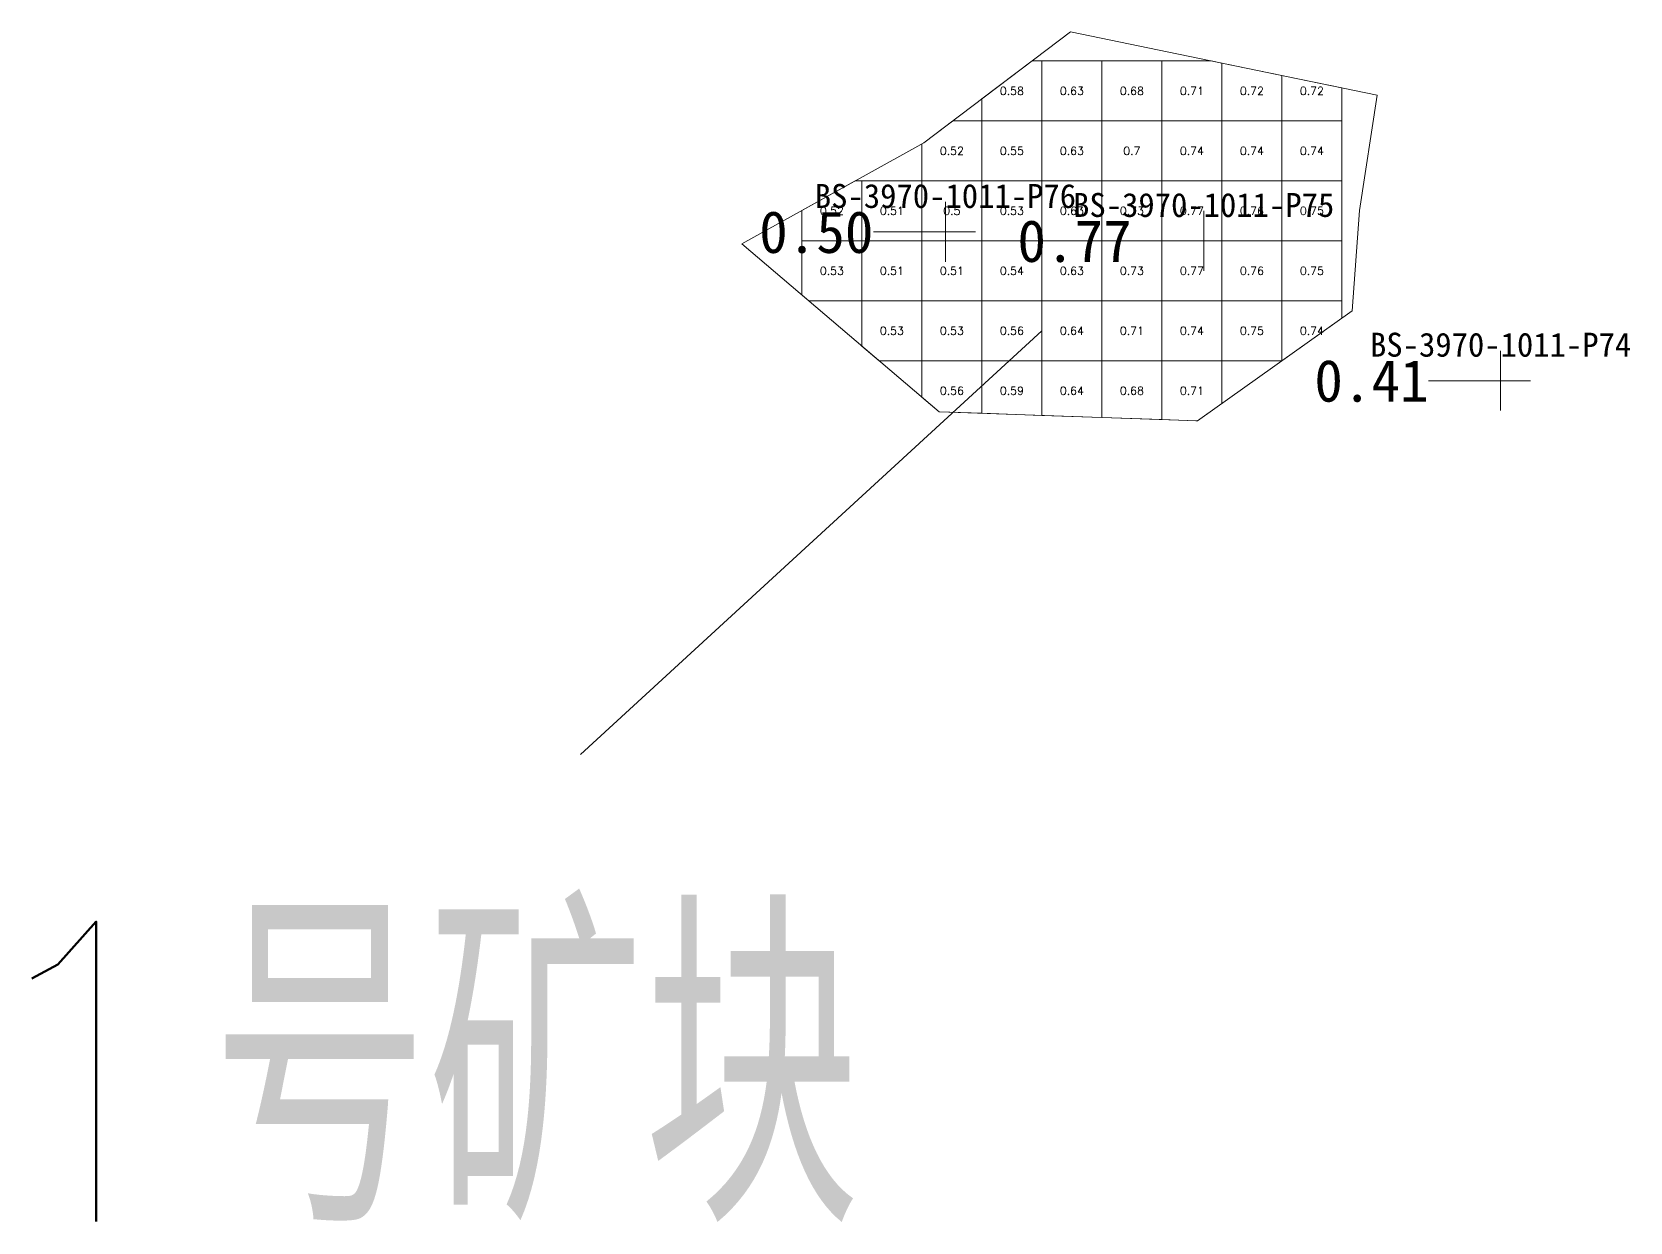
# Model space of a CAD drawing. Header units: inches. Extents: x 469757.4 to 469831.7, y 4349749.4 to 4349769.3.
# Drawn here: x 469757.41 to 469784.05, y 4349749.41 to 4349769.26 of the extents above; entities that cross this region are included whole.
import ezdxf
from ezdxf.enums import TextEntityAlignment as Align

# ---------------------------------------------------------------- set-up
doc = ezdxf.new("R2010")
doc.units = ezdxf.units.IN
doc.header["$MEASUREMENT"] = 0
for name, color, linetype, lineweight in [('孔口文字', 7, 'Continuous', 0), ('点', 7, 'Continuous', 0), ('爆区方格网', 7, 'Continuous', 0), ('线条', 7, 'Continuous', 0), ('钻孔', 7, 'Continuous', 0)]:
    doc.layers.add(name, color=color, linetype=linetype, lineweight=lineweight)
doc.styles.add('3dmine_textStyle_1', font='txt.shx', dxfattribs={"height": 1, "bigfont": 'gbcbig.shx'})
doc.styles.add('3dmine_textStyle_2', font='simsunb.ttf', dxfattribs={"height": 1})
doc.styles.add('Standard_Shx', font='txt.shx', dxfattribs={"bigfont": 'gbcbig.shx'})

msp = doc.modelspace()

# ---------------------------------------------------------------- hatches: boundary and pattern name
at = {"layer": '钻孔', "linetype": 'Continuous', "lineweight": 0, "true_color": 0x00ffff, "extrusion": (0, 1, 0)}
for points in [[(-469773.636, 3960.26), (-469772.636, 3960.26), (-469772.636, 3972.26), (-469773.636, 3972.26)], [(-469777.94, 3960.57), (-469776.94, 3960.57), (-469776.94, 3972.57), (-469777.94, 3972.57)]]:
    msp.add_hatch(color=4, dxfattribs=at).paths.add_polyline_path(points, flags=0)
at = {"layer": '钻孔', "linetype": 'Continuous', "lineweight": 0, "true_color": 0x808080, "extrusion": (0, 1, 0)}
msp.add_hatch(color=8, dxfattribs=at).paths.add_polyline_path([(-469782.889, 3959.91), (-469781.889, 3959.91), (-469781.889, 3971.91), (-469782.889, 3971.91)], flags=0)

# ---------------------------------------------------------------- linework, layer by layer
msp.add_line((469774.243, 4349764.272, 3972.26), (469766.554, 4349757.207))
at = {"color": 4, "linetype": 'Continuous', "lineweight": 0, "true_color": 0x00ffff, "elevation": 3972.57}
msp.add_lwpolyline([(469776.836, 4349762.771), (469772.531, 4349762.922), (469769.242, 4349765.721), (469772.274, 4349767.406), (469774.72, 4349769.255), (469778.32, 4349768.513), (469779.831, 4349768.202), (469779.538, 4349766.277), (469779.415, 4349764.605), (469776.836, 4349762.771), (469776.836, 4349762.771)], dxfattribs=at)
at = {"layer": '点', "color": 138, "linetype": 'Continuous', "lineweight": 0, "true_color": 0x004c4c}
for points, elevation in [([(469772.636, 4349765.42), (469772.636, 4349766.42)], 3972.26), ([(469776.94, 4349765.27), (469776.94, 4349766.27)], 3972.57), ([(469773.136, 4349765.92), (469772.136, 4349765.92)], 3972.26), ([(469777.44, 4349765.77), (469776.44, 4349765.77)], 3972.57), ([(469781.889, 4349762.94), (469781.889, 4349763.94)], 3971.91), ([(469782.389, 4349763.44), (469781.389, 4349763.44)], 3971.91)]:
    msp.add_lwpolyline(points, dxfattribs=dict(at, elevation=elevation))
at = {"layer": '爆区方格网', "color": 4, "linetype": 'Continuous', "lineweight": 0, "true_color": 0x00ffff, "elevation": 3972.26}
for points in [[(469774.243, 4349767.772), (469773.243, 4349767.772), (469773.243, 4349768.139), (469774.081, 4349768.772), (469774.243, 4349768.772), (469774.243, 4349767.772)], [(469775.243, 4349767.772), (469774.243, 4349767.772), (469774.243, 4349768.772), (469775.243, 4349768.772), (469775.243, 4349767.772)], [(469776.243, 4349767.772), (469775.243, 4349767.772), (469775.243, 4349768.772), (469776.243, 4349768.772), (469776.243, 4349767.772)], [(469777.243, 4349768.735), (469777.243, 4349767.772), (469776.243, 4349767.772), (469776.243, 4349768.772), (469777.063, 4349768.772), (469777.243, 4349768.735)], [(469778.243, 4349768.529), (469778.243, 4349767.772), (469777.243, 4349767.772), (469777.243, 4349768.735), (469778.243, 4349768.529)], [(469778.32, 4349768.513), (469779.243, 4349768.323), (469779.243, 4349767.772), (469778.243, 4349767.772), (469778.243, 4349768.529), (469778.32, 4349768.513)], [(469773.243, 4349766.772), (469772.243, 4349766.772), (469772.243, 4349767.389), (469772.274, 4349767.406), (469772.758, 4349767.772), (469773.243, 4349767.772), (469773.243, 4349766.772)], [(469774.243, 4349766.772), (469773.243, 4349766.772), (469773.243, 4349767.772), (469774.243, 4349767.772), (469774.243, 4349766.772)], [(469775.243, 4349766.772), (469774.243, 4349766.772), (469774.243, 4349767.772), (469775.243, 4349767.772), (469775.243, 4349766.772)], [(469776.243, 4349766.772), (469775.243, 4349766.772), (469775.243, 4349767.772), (469776.243, 4349767.772), (469776.243, 4349766.772)], [(469777.243, 4349766.772), (469776.243, 4349766.772), (469776.243, 4349767.772), (469777.243, 4349767.772), (469777.243, 4349766.772)], [(469778.243, 4349766.772), (469777.243, 4349766.772), (469777.243, 4349767.772), (469778.243, 4349767.772), (469778.243, 4349766.772)], [(469779.243, 4349766.772), (469778.243, 4349766.772), (469778.243, 4349767.772), (469779.243, 4349767.772), (469779.243, 4349766.772)], [(469771.243, 4349765.772), (469770.243, 4349765.772), (469770.243, 4349766.277), (469771.134, 4349766.772), (469771.243, 4349766.772), (469771.243, 4349765.772)], [(469772.243, 4349765.772), (469771.243, 4349765.772), (469771.243, 4349766.772), (469772.243, 4349766.772), (469772.243, 4349765.772)], [(469773.243, 4349765.772), (469772.243, 4349765.772), (469772.243, 4349766.772), (469773.243, 4349766.772), (469773.243, 4349765.772)], [(469774.243, 4349765.772), (469773.243, 4349765.772), (469773.243, 4349766.772), (469774.243, 4349766.772), (469774.243, 4349765.772)], [(469775.243, 4349765.772), (469774.243, 4349765.772), (469774.243, 4349766.772), (469775.243, 4349766.772), (469775.243, 4349765.772)], [(469776.243, 4349765.772), (469775.243, 4349765.772), (469775.243, 4349766.772), (469776.243, 4349766.772), (469776.243, 4349765.772)], [(469777.243, 4349765.772), (469776.243, 4349765.772), (469776.243, 4349766.772), (469777.243, 4349766.772), (469777.243, 4349765.772)], [(469778.243, 4349765.772), (469777.243, 4349765.772), (469777.243, 4349766.772), (469778.243, 4349766.772), (469778.243, 4349765.772)], [(469779.243, 4349765.772), (469778.243, 4349765.772), (469778.243, 4349766.772), (469779.243, 4349766.772), (469779.243, 4349765.772)], [(469771.243, 4349764.772), (469770.357, 4349764.772), (469770.243, 4349764.869), (469770.243, 4349765.772), (469771.243, 4349765.772), (469771.243, 4349764.772)], [(469772.243, 4349764.772), (469771.243, 4349764.772), (469771.243, 4349765.772), (469772.243, 4349765.772), (469772.243, 4349764.772)], [(469773.243, 4349764.772), (469772.243, 4349764.772), (469772.243, 4349765.772), (469773.243, 4349765.772), (469773.243, 4349764.772)], [(469774.243, 4349764.772), (469773.243, 4349764.772), (469773.243, 4349765.772), (469774.243, 4349765.772), (469774.243, 4349764.772)], [(469775.243, 4349764.772), (469774.243, 4349764.772), (469774.243, 4349765.772), (469775.243, 4349765.772), (469775.243, 4349764.772)], [(469776.243, 4349764.772), (469775.243, 4349764.772), (469775.243, 4349765.772), (469776.243, 4349765.772), (469776.243, 4349764.772)], [(469777.243, 4349764.772), (469776.243, 4349764.772), (469776.243, 4349765.772), (469777.243, 4349765.772), (469777.243, 4349764.772)], [(469778.243, 4349764.772), (469777.243, 4349764.772), (469777.243, 4349765.772), (469778.243, 4349765.772), (469778.243, 4349764.772)], [(469779.243, 4349764.772), (469778.243, 4349764.772), (469778.243, 4349765.772), (469779.243, 4349765.772), (469779.243, 4349764.772)], [(469772.243, 4349763.772), (469771.532, 4349763.772), (469771.243, 4349764.018), (469771.243, 4349764.772), (469772.243, 4349764.772), (469772.243, 4349763.772)], [(469773.243, 4349763.772), (469772.243, 4349763.772), (469772.243, 4349764.772), (469773.243, 4349764.772), (469773.243, 4349763.772)], [(469774.243, 4349763.772), (469773.243, 4349763.772), (469773.243, 4349764.772), (469774.243, 4349764.772), (469774.243, 4349763.772)], [(469775.243, 4349763.772), (469774.243, 4349763.772), (469774.243, 4349764.772), (469775.243, 4349764.772), (469775.243, 4349763.772)], [(469776.243, 4349763.772), (469775.243, 4349763.772), (469775.243, 4349764.772), (469776.243, 4349764.772), (469776.243, 4349763.772)], [(469777.243, 4349763.772), (469776.243, 4349763.772), (469776.243, 4349764.772), (469777.243, 4349764.772), (469777.243, 4349763.772)], [(469778.243, 4349763.772), (469777.243, 4349763.772), (469777.243, 4349764.772), (469778.243, 4349764.772), (469778.243, 4349763.772)], [(469779.243, 4349764.483), (469778.244, 4349763.772), (469778.243, 4349763.772), (469778.243, 4349764.772), (469779.243, 4349764.772), (469779.243, 4349764.483)], [(469773.243, 4349762.897), (469772.531, 4349762.922), (469772.243, 4349763.167), (469772.243, 4349763.772), (469773.243, 4349763.772), (469773.243, 4349762.897)], [(469774.243, 4349762.862), (469773.243, 4349762.897), (469773.243, 4349763.772), (469774.243, 4349763.772), (469774.243, 4349762.862)], [(469775.243, 4349762.827), (469774.243, 4349762.862), (469774.243, 4349763.772), (469775.243, 4349763.772), (469775.243, 4349762.827)], [(469776.243, 4349762.792), (469775.243, 4349762.827), (469775.243, 4349763.772), (469776.243, 4349763.772), (469776.243, 4349762.792)], [(469777.243, 4349763.061), (469776.837, 4349762.772), (469776.807, 4349762.772), (469776.243, 4349762.792), (469776.243, 4349763.772), (469777.243, 4349763.772), (469777.243, 4349763.061)]]:
    msp.add_lwpolyline(points, dxfattribs=at)
at = {"layer": '线条', "color": 138, "linetype": 'Continuous', "lineweight": 0, "true_color": 0x004c4c}
for points, elevation in [([(469772.636, 4349765.92), (469772.636, 4349765.92), (469772.636, 4349765.92)], 3972.26), ([(469776.94, 4349765.77), (469776.94, 4349765.77), (469776.94, 4349765.77)], 3972.57), ([(469781.889, 4349763.44), (469781.889, 4349763.44), (469781.889, 4349763.44)], 3971.91)]:
    msp.add_lwpolyline(points, dxfattribs=dict(at, elevation=elevation))
at = {"layer": '钻孔', "color": 4, "linetype": 'Continuous', "lineweight": 0, "true_color": 0x00ffff}
for points, elevation in [([(469772.636, 4349765.92), (469771.436, 4349765.92)], 3972.26), ([(469772.636, 4349765.92), (469771.436, 4349765.92)], 3960.26), ([(469776.94, 4349765.77), (469775.74, 4349765.77)], 3972.57), ([(469776.94, 4349765.77), (469775.74, 4349765.77)], 3960.57)]:
    msp.add_lwpolyline(points, dxfattribs=dict(at, elevation=elevation))
at = {"layer": '钻孔', "color": 8, "linetype": 'Continuous', "lineweight": 0, "true_color": 0x808080}
for elevation in [3971.91, 3959.91]:
    msp.add_lwpolyline([(469781.889, 4349763.44), (469780.689, 4349763.44)], dxfattribs=dict(at, elevation=elevation))

# ---------------------------------------------------------------- texts
at = {"color": 4, "linetype": 'Continuous', "lineweight": 0, "true_color": 0x00ffff, "style": '3dmine_textStyle_1'}
for s, p in [('0.58', (469773.743, 4349768.272, 3972.26)), ('0.63', (469774.743, 4349768.272, 3972.26)), ('0.68', (469775.743, 4349768.272, 3972.26)), ('0.71', (469776.743, 4349768.272, 3972.26)), ('0.72', (469777.743, 4349768.272, 3972.26)), ('0.72', (469778.743, 4349768.272, 3972.26)), ('0.52', (469772.743, 4349767.272, 3972.26)), ('0.55', (469773.743, 4349767.272, 3972.26)), ('0.63', (469774.743, 4349767.272, 3972.26)), ('0.7', (469775.743, 4349767.272, 3972.26)), ('0.74', (469776.743, 4349767.272, 3972.26)), ('0.74', (469777.743, 4349767.272, 3972.26)), ('0.74', (469778.743, 4349767.272, 3972.26)), ('0.52', (469770.743, 4349766.272, 3972.26)), ('0.51', (469771.743, 4349766.272, 3972.26)), ('0.5', (469772.743, 4349766.272, 3972.26)), ('0.53', (469773.743, 4349766.272, 3972.26)), ('0.63', (469774.743, 4349766.272, 3972.26)), ('0.73', (469775.743, 4349766.272, 3972.26)), ('0.77', (469776.743, 4349766.272, 3972.26)), ('0.76', (469777.743, 4349766.272, 3972.26)), ('0.75', (469778.743, 4349766.272, 3972.26)), ('0.53', (469770.743, 4349765.272, 3972.26)), ('0.51', (469771.743, 4349765.272, 3972.26)), ('0.51', (469772.743, 4349765.272, 3972.26)), ('0.54', (469773.743, 4349765.272, 3972.26)), ('0.63', (469774.743, 4349765.272, 3972.26)), ('0.73', (469775.743, 4349765.272, 3972.26)), ('0.77', (469776.743, 4349765.272, 3972.26)), ('0.76', (469777.743, 4349765.272, 3972.26)), ('0.75', (469778.743, 4349765.272, 3972.26)), ('0.53', (469771.743, 4349764.272, 3972.26)), ('0.53', (469772.743, 4349764.272, 3972.26)), ('0.56', (469773.743, 4349764.272, 3972.26)), ('0.64', (469774.743, 4349764.272, 3972.26)), ('0.71', (469775.743, 4349764.272, 3972.26)), ('0.74', (469776.743, 4349764.272, 3972.26)), ('0.75', (469777.743, 4349764.272, 3972.26)), ('0.74', (469778.743, 4349764.272, 3972.26)), ('0.56', (469772.743, 4349763.272, 3972.26)), ('0.59', (469773.743, 4349763.272, 3972.26)), ('0.64', (469774.743, 4349763.272, 3972.26)), ('0.68', (469775.743, 4349763.272, 3972.26)), ('0.71', (469776.743, 4349763.272, 3972.26))]:
    msp.add_text(s, height=0.1333, dxfattribs=at).set_placement(p, align=Align.MIDDLE_CENTER)
at = {"insert": (469756.126, 4349754.421), "char_height": 5, "attachment_point": 1, "style": 'Standard_Shx'}
msp.add_mtext_dynamic_manual_height_columns('1号矿块', width=17.29521, gutter_width=1, heights=[0], dxfattribs=at)
at = {"layer": '孔口文字', "color": 138, "linetype": 'Continuous', "lineweight": 0, "true_color": 0x004c4c, "style": '3dmine_textStyle_2'}
for s, p in [('BS-3970-1011-P76', (469772.636, 4349766.32, 3972.26)), ('BS-3970-1011-P75', (469776.94, 4349766.17, 3972.57)), ('BS-3970-1011-P74', (469781.889, 4349763.84, 3971.91))]:
    msp.add_text(s, height=0.4, dxfattribs=at).set_placement(p, align=Align.CENTER)
at = {"layer": '钻孔', "color": 4, "linetype": 'Continuous', "lineweight": 0, "true_color": 0x00ffff, "style": '3dmine_textStyle_2'}
for s, p in [('0.50', (469771.436, 4349765.92, 3972.26)), ('0.77', (469775.74, 4349765.77, 3972.57))]:
    msp.add_text(s, height=0.7, dxfattribs=at).set_placement(p, align=Align.MIDDLE_RIGHT)
at = {"layer": '钻孔', "color": 8, "linetype": 'Continuous', "lineweight": 0, "true_color": 0x808080, "style": '3dmine_textStyle_2'}
msp.add_text('0.41', height=0.7, dxfattribs=at).set_placement((469780.689, 4349763.44, 3971.91), align=Align.MIDDLE_RIGHT)

doc.saveas('drawing.dxf')
